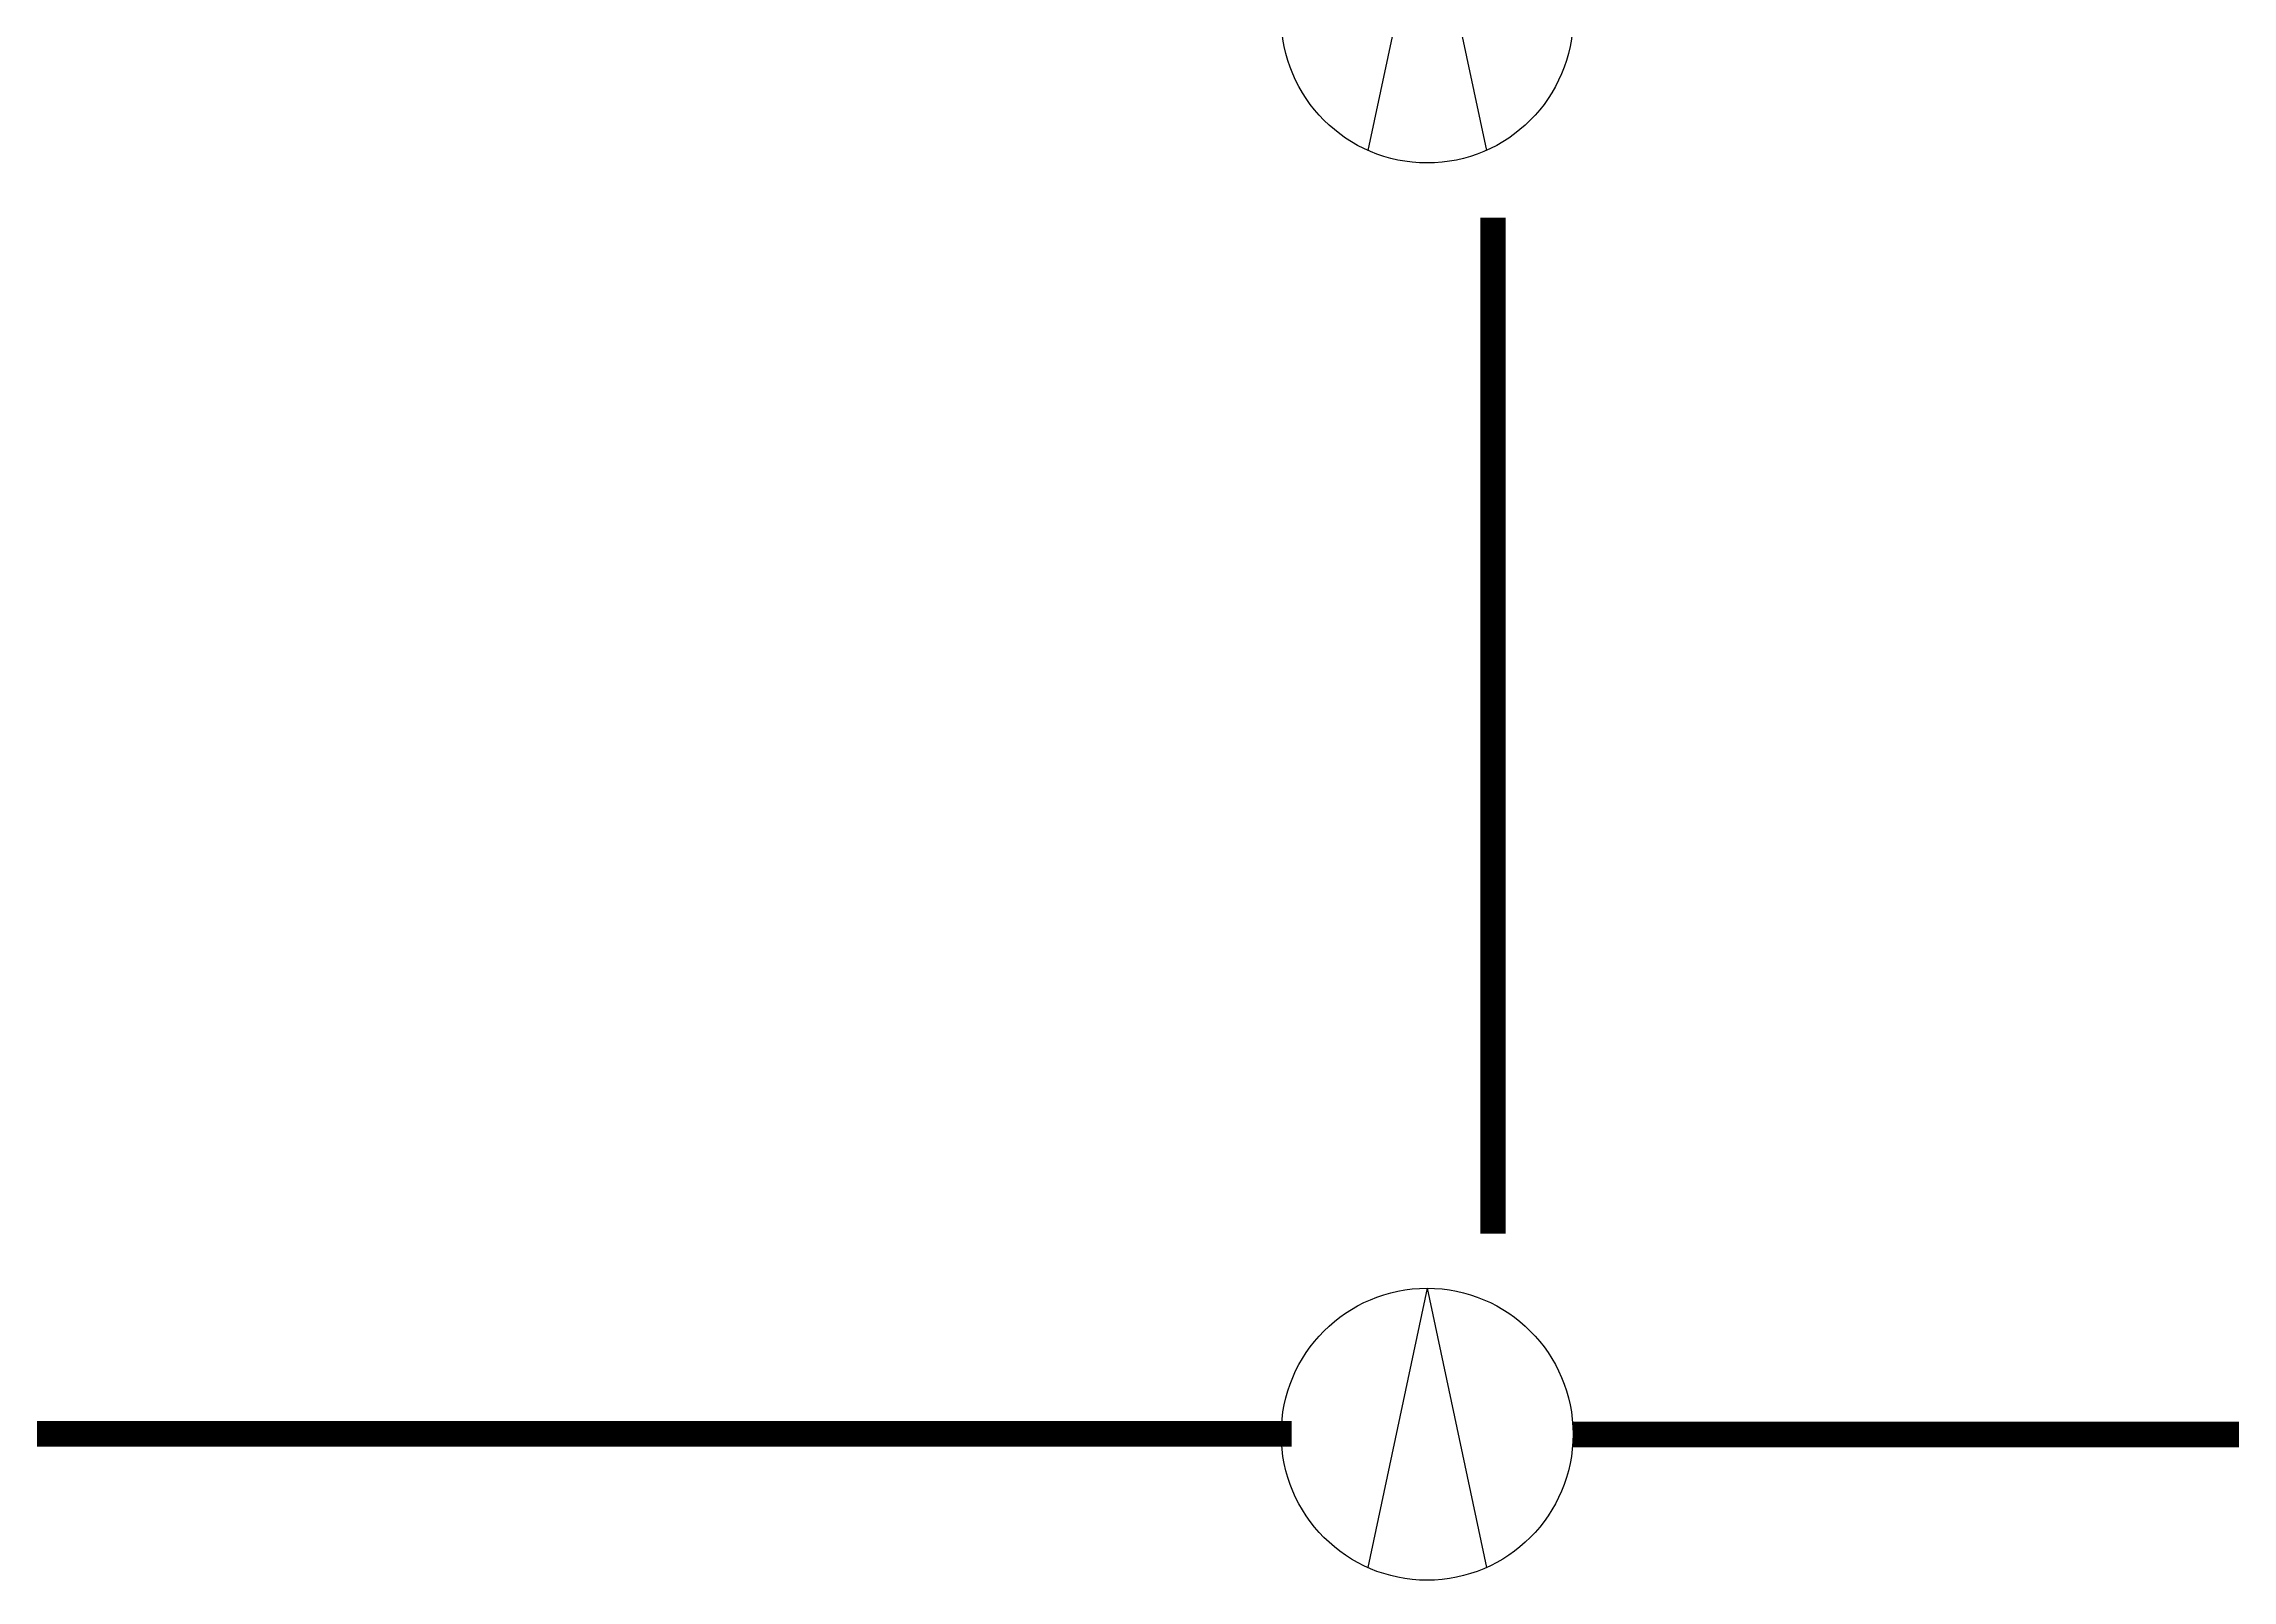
# Model space of a CAD drawing. Extents: x 12152 to 491505, y 111028 to 412681.
# Drawn here: x 80320 to 84820, y 190150 to 193308 of the extents above; entities that cross this region are included whole.
import ezdxf

# ---------------------------------------------------------------- set-up
doc = ezdxf.new("R2010")
doc.units = 0
doc.header["$LTSCALE"] = 1000
doc.header["$MEASUREMENT"] = 0
doc.layers.add('EQUIP-照明', color=3, linetype='Continuous')
doc.layers.add('WIRE-照明', color=1, linetype='Continuous')
doc.styles.add('_TCH_LABEL', font='COMPLEX', dxfattribs={"bigfont": 'GBCBIG'})

# ---------------------------------------------------------------- blocks, each defined once
blk = doc.blocks.new('$equip$00001177')
for q in [(-0.2031, -0.4569), (0.2031, -0.4569)]:
    blk.add_line((0, 0.5), q)
blk.add_circle((0, 0), 0.5)
at = {"style": '_TCH_LABEL', "flags": 9}
blk.add_attdef('A', (0, 0), '', height=0.00002, dxfattribs=at)

msp = doc.modelspace()

# ---------------------------------------------------------------- linework, layer by layer
at = {"layer": 'WIRE-照明', "linetype": 'Continuous', "const_width": 52.5}
for points in [[(83299.9, 190862.9), (83299.9, 192950.4)], [(79608.7, 190451), (82885.5, 190451)], [(83464.4, 190449.7), (86196.3, 190449.7)]]:
    msp.add_lwpolyline(points, dxfattribs=at)

# ---------------------------------------------------------------- block references
at = {"layer": 'EQUIP-照明'}
ref = msp.add_blockref('$equip$00001177', (83164.4, 193362.9), dxfattribs=dict(at, xscale=600, yscale=600, zscale=600))
ref.add_attrib('A', '深照型灯', (83164.4, 193362.9), dxfattribs={"layer": '0', "height": 0.012, "style": '_TCH_LABEL', "flags": 8})
ref = msp.add_blockref('$equip$00001177', (83164.4, 190450.4), dxfattribs=dict(at, xscale=600, yscale=600, zscale=600))
ref.add_attrib('A', '深照型灯', (83164.4, 190450.4), dxfattribs={"layer": '0', "height": 0.012, "style": '_TCH_LABEL', "flags": 8})

doc.saveas('drawing.dxf')
